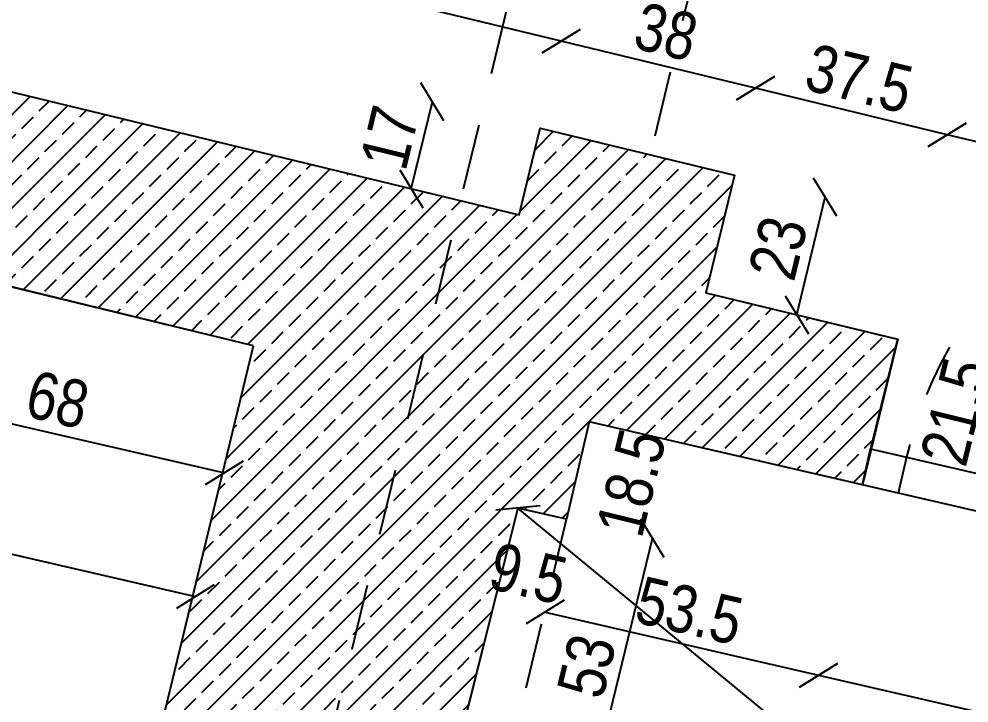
# Model space of a CAD drawing. Header units: metres. Extents: x 493 to 630, y -132 to -15.
# Drawn here: x 557.852 to 559.658, y -33.622 to -32.323 of the extents above; entities that cross this region are included whole.
import ezdxf
from ezdxf import colors
from ezdxf.entities.mleader import LeaderData, LeaderLine
from ezdxf.math import Vec2, Vec3

# ---------------------------------------------------------------- set-up
doc = ezdxf.new("R2010")
doc.units = ezdxf.units.M
doc.header["$MEASUREMENT"] = 0
doc.header["$PDMODE"] = 3
doc.linetypes.add('HIDDEN', pattern=[0.375, 0.25, -0.125])
doc.linetypes.add('HIDDEN2', pattern=[0.1875, 0.125, -0.0625])
for name, color, linetype in [('a_caramida', 2, 'Continuous'), ('a_cote_50', 9, 'Continuous'), ('a_grinzi', 253, 'HIDDEN'), ('a_pereti_hasuri', 253, 'Continuous'), ('a_punctat', 40, 'HIDDEN2'), ('a_tamplarie_usi', 6, 'Continuous')]:
    doc.layers.add(name, color=color, linetype=linetype)
doc.layers.add('a_suprafete', color=7, linetype='Continuous', plot=False)
doc.styles.get("Standard").update_dxf_attribs({"font": 'ARIALN.TTF'})
doc.dimstyles.new('50 cote', dxfattribs={"dimtxt": 0.09, "dimasz": 0.06, "dimexe": 0, "dimexo": 0, "dimgap": 0.018, "dimtad": 1, "dimdec": 1, "dimlfac": 100, "dimrnd": 0.5, "dimdsep": 46, "dimtxsty": 'Standard', "dimblk": 'OBLIQUE', "dimcen": 0.00045, "dimclrd": 256, "dimclrt": 4, "dimadec": 1, "dimazin": 0, "dimtfac": 1, "dimtdec": 1, "dimtix": 1, "dimtofl": 0, "dimtmove": 0, "dimatfit": 3, "dimldrblk": 'OBLIQUE', "dimfxl": 0, "dimtolj": 1, "dimtzin": 0, "dimarcsym": 0})

# ---------------------------------------------------------------- blocks, each defined once
blk = doc.blocks.new('_Oblique')
at = {"color": 0, "linetype": 'ByBlock', "lineweight": -2}
blk.add_line((-0.5, -0.5), (0.5, 0.5), dxfattribs=at)
blk = doc.blocks.new('*D872')
at = {"layer": 'a_cote_50', "lineweight": -2, "ltscale": 0.3}
blk.add_line((558.9304, -33.8246), (559.0559, -33.3097), dxfattribs=at)
at = {"layer": 'Defpoints', "color": 0, "ltscale": 0.3}
for p in [(558.7926, -33.2455), (559.0559, -33.3097), (558.6671, -33.7604)]:
    blk.add_point(p, dxfattribs=at)
at = {"layer": 'a_cote_50', "lineweight": -2, "ltscale": 0.3, "xscale": 0.06, "yscale": 0.06, "zscale": 0.06}
for p, rotation in [((559.0559, -33.3097), 76.29814746236086), ((558.9304, -33.8246), 256.2981474623609)]:
    blk.add_blockref('_Oblique', p, dxfattribs=dict(at, rotation=rotation))
at = {"layer": 'a_cote_50', "color": 4, "ltscale": 0.3, "insert": (558.931, -33.552), "char_height": 0.09, "attachment_point": 5, "rotation": 76.2981}
blk.add_mtext('\\A1;53', dxfattribs=at)
blk = doc.blocks.new('*D873')
at = {"layer": 'Defpoints', "color": 0, "ltscale": 0.3}
for p in [(558.9353, -33.0882), (559.1002, -33.1284), (558.7926, -33.2455)]:
    blk.add_point(p, dxfattribs=at)
at = {"layer": 'a_cote_50', "color": 4, "ltscale": 0.3, "insert": (559.0159, -33.2039), "char_height": 0.09, "attachment_point": 5, "rotation": 76.2981}
blk.add_mtext('\\A1;18.5', dxfattribs=at)
blk = doc.blocks.new('*D875')
at = {"layer": 'Defpoints', "color": 0, "ltscale": 0.3}
for p in [(558.8001, -33.252), (558.8926, -33.2733), (558.852, -33.4498)]:
    blk.add_point(p, dxfattribs=at)
at = {"layer": 'a_cote_50', "color": 4, "ltscale": 0.3, "insert": (558.82, -33.3768), "char_height": 0.09, "attachment_point": 5, "rotation": 347.0178}
blk.add_mtext('\\A1;9.5', dxfattribs=at)
blk = doc.blocks.new('*D876')
at = {"layer": 'a_cote_50', "lineweight": -2, "ltscale": 0.3}
blk.add_line((558.852, -33.4498), (559.3715, -33.5696), dxfattribs=at)
at = {"layer": 'Defpoints', "color": 0, "ltscale": 0.3}
for p in [(559.4549, -33.208), (558.8926, -33.2733), (559.3715, -33.5696)]:
    blk.add_point(p, dxfattribs=at)
at = {"layer": 'a_cote_50', "lineweight": -2, "ltscale": 0.3, "xscale": 0.06, "yscale": 0.06, "zscale": 0.06}
for p, rotation in [((558.852, -33.4498), 167.0178410859038), ((559.3715, -33.5696), 347.0178410859038)]:
    blk.add_blockref('_Oblique', p, dxfattribs=dict(at, rotation=rotation))
at = {"layer": 'a_cote_50', "color": 4, "ltscale": 0.3, "insert": (559.1261, -33.4474), "char_height": 0.09, "attachment_point": 5, "rotation": 347.0178}
blk.add_mtext('\\A1;53.5', dxfattribs=at)
blk = doc.blocks.new('*D877')
at = {"layer": 'a_cote_50', "lineweight": -2, "ltscale": 0.3}
blk.add_line((559.3715, -33.5696), (560.2681, -33.7763), dxfattribs=at)
at = {"layer": 'Defpoints', "color": 0, "ltscale": 0.3}
for p in [(559.4549, -33.208), (560.3514, -33.4147), (560.2681, -33.7763)]:
    blk.add_point(p, dxfattribs=at)
at = {"layer": 'a_cote_50', "lineweight": -2, "ltscale": 0.3, "xscale": 0.06, "yscale": 0.06, "zscale": 0.06}
for p, rotation in [((559.3715, -33.5696), 167.0178410859038), ((560.2681, -33.7763), 347.0178410859038)]:
    blk.add_blockref('_Oblique', p, dxfattribs=dict(at, rotation=rotation))
at = {"layer": 'a_cote_50', "color": 4, "ltscale": 0.3, "char_height": 0.09, "attachment_point": 5, "rotation": 347.0178}
for s, insert in [('\\A1;92', (559.8341, -33.6106)), ('\\A1;206', (559.8054, -33.7352))]:
    blk.add_mtext(s, dxfattribs=dict(at, insert=insert))
blk = doc.blocks.new('*D897')
at = {"layer": 'a_cote_50', "lineweight": -2, "ltscale": 0.3}
blk.add_line((566.8413, -39.8728), (558.8001, -33.252), dxfattribs=at)
at = {"layer": 'Defpoints', "color": 0, "ltscale": 0.3}
for p in [(558.8001, -33.252), (558.8001, -33.252), (566.8413, -39.8728)]:
    blk.add_point(p, dxfattribs=at)
at = {"layer": 'a_cote_50', "lineweight": -2, "ltscale": 0.3, "xscale": 0.06, "yscale": 0.06, "zscale": 0.06}
for p, rotation in [((558.8001, -33.252), 140.5333796663354), ((566.8413, -39.8728), 320.5333796663355)]:
    blk.add_blockref('_Oblique', p, dxfattribs=dict(at, rotation=rotation))
at = {"layer": 'a_cote_50', "color": 4, "ltscale": 0.3, "insert": (562.8613, -36.513), "char_height": 0.09, "attachment_point": 5, "rotation": 320.5334}
blk.add_mtext('\\A1;1041.5', dxfattribs=at)
blk = doc.blocks.new('*D907')
at = {"layer": 'a_cote_50', "lineweight": -2, "ltscale": 0.3}
blk.add_line((560.5102, -32.7595), (559.6161, -32.5428), dxfattribs=at)
at = {"layer": 'Defpoints', "color": 0, "ltscale": 0.3}
for p in [(559.6161, -32.5428), (559.522, -32.9312), (560.4161, -33.1479)]:
    blk.add_point(p, dxfattribs=at)
at = {"layer": 'a_cote_50', "lineweight": -2, "ltscale": 0.3, "xscale": 0.06, "yscale": 0.06, "zscale": 0.06}
for p, rotation in [((559.6161, -32.5428), 166.3770699062636), ((560.5102, -32.7595), 346.3770699062636)]:
    blk.add_blockref('_Oblique', p, dxfattribs=dict(at, rotation=rotation))
at = {"layer": 'a_cote_50', "color": 4, "ltscale": 0.3, "char_height": 0.09, "attachment_point": 5, "rotation": 346.3771}
for s, insert in [('\\A1;92', (560.0782, -32.589)), ('\\A1;206', (560.0481, -32.7133))]:
    blk.add_mtext(s, dxfattribs=dict(at, insert=insert))
blk = doc.blocks.new('*D908')
at = {"layer": 'a_cote_50', "lineweight": -2, "ltscale": 0.3}
blk.add_line((559.6161, -32.5428), (559.2516, -32.4545), dxfattribs=at)
at = {"layer": 'Defpoints', "color": 0, "ltscale": 0.3}
for p in [(559.2516, -32.4545), (559.1575, -32.8429), (559.522, -32.9312)]:
    blk.add_point(p, dxfattribs=at)
at = {"layer": 'a_cote_50', "lineweight": -2, "ltscale": 0.3, "xscale": 0.06, "yscale": 0.06, "zscale": 0.06}
for p, rotation in [((559.2516, -32.4545), 166.3770699062636), ((559.6161, -32.5428), 346.3770699062636)]:
    blk.add_blockref('_Oblique', p, dxfattribs=dict(at, rotation=rotation))
at = {"layer": 'a_cote_50', "color": 4, "ltscale": 0.3, "insert": (559.4489, -32.4365), "char_height": 0.09, "attachment_point": 5, "rotation": 346.3771}
blk.add_mtext('\\A1;37.5', dxfattribs=at)
blk = doc.blocks.new('*D909')
at = {"layer": 'a_cote_50', "lineweight": -2, "ltscale": 0.3}
blk.add_line((559.2516, -32.4545), (558.8823, -32.365), dxfattribs=at)
at = {"layer": 'Defpoints', "color": 0, "ltscale": 0.3}
for p in [(558.8823, -32.365), (558.8023, -32.6953), (559.1575, -32.8429)]:
    blk.add_point(p, dxfattribs=at)
at = {"layer": 'a_cote_50', "lineweight": -2, "ltscale": 0.3, "xscale": 0.06, "yscale": 0.06, "zscale": 0.06}
for p, rotation in [((558.8823, -32.365), 166.3770699062636), ((559.2516, -32.4545), 346.3770699062636)]:
    blk.add_blockref('_Oblique', p, dxfattribs=dict(at, rotation=rotation))
at = {"layer": 'a_cote_50', "color": 4, "ltscale": 0.3, "insert": (559.082, -32.3476), "char_height": 0.09, "attachment_point": 5, "rotation": 346.3771}
blk.add_mtext('\\A1;38', dxfattribs=at)
blk = doc.blocks.new('*D910')
at = {"layer": 'a_cote_50', "lineweight": -2, "ltscale": 0.3}
blk.add_line((558.8823, -32.365), (557.8018, -32.1032), dxfattribs=at)
at = {"layer": 'Defpoints', "color": 0, "ltscale": 0.3}
for p in [(557.8018, -32.1032), (557.7218, -32.4335), (558.8023, -32.6953)]:
    blk.add_point(p, dxfattribs=at)
at = {"layer": 'a_cote_50', "lineweight": -2, "ltscale": 0.3, "xscale": 0.06, "yscale": 0.06, "zscale": 0.06}
for p, rotation in [((557.8018, -32.1032), 166.3770699062636), ((558.8823, -32.365), 346.3770699062636)]:
    blk.add_blockref('_Oblique', p, dxfattribs=dict(at, rotation=rotation))
at = {"layer": 'a_cote_50', "color": 4, "ltscale": 0.3, "insert": (558.357, -32.1727), "char_height": 0.09, "attachment_point": 5, "rotation": 346.3771}
blk.add_mtext('\\A1;111', dxfattribs=at)
blk = doc.blocks.new('*D920')
at = {"layer": 'a_cote_50', "lineweight": -2, "ltscale": 0.3}
blk.add_line((558.5975, -32.6457), (558.6375, -32.4805), dxfattribs=at)
at = {"layer": 'Defpoints', "color": 0, "ltscale": 0.3}
for p in [(558.6375, -32.4805), (558.8423, -32.5301), (558.8023, -32.6953)]:
    blk.add_point(p, dxfattribs=at)
at = {"layer": 'a_cote_50', "lineweight": -2, "ltscale": 0.3, "xscale": 0.06, "yscale": 0.06, "zscale": 0.06}
for p, rotation in [((558.6375, -32.4805), 76.37706990623519), ((558.5975, -32.6457), 256.3770699062352)]:
    blk.add_blockref('_Oblique', p, dxfattribs=dict(at, rotation=rotation))
at = {"layer": 'a_cote_50', "color": 4, "ltscale": 0.3, "insert": (558.5561, -32.5482), "char_height": 0.09, "attachment_point": 5, "rotation": 76.3771}
blk.add_mtext('\\A1;17', dxfattribs=at)
blk = doc.blocks.new('*D922')
at = {"layer": 'Defpoints', "color": 0, "ltscale": 0.3}
for p in [(559.522, -32.9312), (559.7197, -32.9799), (559.4706, -33.1398)]:
    blk.add_point(p, dxfattribs=at)
at = {"layer": 'a_cote_50', "color": 4, "ltscale": 0.3, "insert": (559.6319, -33.0689), "char_height": 0.09, "attachment_point": 5, "rotation": 76.1694}
blk.add_mtext('\\A1;21.5', dxfattribs=at)
blk = doc.blocks.new('*D923')
at = {"layer": 'a_cote_50', "lineweight": -2, "ltscale": 0.3}
blk.add_line((559.3301, -32.885), (559.3842, -32.6615), dxfattribs=at)
at = {"layer": 'Defpoints', "color": 0, "ltscale": 0.3}
for p in [(559.2116, -32.6196), (559.3842, -32.6615), (559.1574, -32.8431)]:
    blk.add_point(p, dxfattribs=at)
at = {"layer": 'a_cote_50', "lineweight": -2, "ltscale": 0.3, "xscale": 0.06, "yscale": 0.06, "zscale": 0.06}
for p, rotation in [((559.3842, -32.6615), 76.37706990623933), ((559.3301, -32.885), 256.3770699062393)]:
    blk.add_blockref('_Oblique', p, dxfattribs=dict(at, rotation=rotation))
at = {"layer": 'a_cote_50', "color": 4, "ltscale": 0.3, "insert": (559.295, -32.7582), "char_height": 0.09, "attachment_point": 5, "rotation": 76.3771}
blk.add_mtext('\\A1;23', dxfattribs=at)
blk = doc.blocks.new('*D970')
at = {"layer": 'a_cote_50', "lineweight": -2, "ltscale": 0.3}
blk.add_line((550.6039, -31.6808), (558.1876, -33.42), dxfattribs=at)
at = {"layer": 'Defpoints', "color": 0, "ltscale": 0.3}
for p in [(550.6964, -31.2775), (558.2801, -33.0168), (558.1876, -33.42)]:
    blk.add_point(p, dxfattribs=at)
at = {"layer": 'a_cote_50', "lineweight": -2, "ltscale": 0.3, "xscale": 0.06, "yscale": 0.06, "zscale": 0.06}
for p, rotation in [((550.6039, -31.6808), 167.0830670438115), ((558.1876, -33.42), 347.0830670438115)]:
    blk.add_blockref('_Oblique', p, dxfattribs=dict(at, rotation=rotation))
at = {"layer": 'a_cote_50', "color": 4, "ltscale": 0.3, "insert": (554.4101, -32.4881), "char_height": 0.09, "attachment_point": 5, "rotation": 347.0831}
blk.add_mtext('\\A1;778', dxfattribs=at)
blk = doc.blocks.new('*D1008')
at = {"layer": 'a_cote_50', "lineweight": -2, "ltscale": 0.3}
blk.add_line((557.5797, -33.0327), (558.2424, -33.1849), dxfattribs=at)
at = {"layer": 'Defpoints', "color": 0, "ltscale": 0.3}
for p in [(557.6372, -32.7827), (558.2977, -32.944), (558.2424, -33.1849)]:
    blk.add_point(p, dxfattribs=at)
at = {"layer": 'a_cote_50', "lineweight": -2, "ltscale": 0.3, "xscale": 0.06, "yscale": 0.06, "zscale": 0.06}
for p, rotation in [((557.5797, -33.0327), 167.0611083364745), ((558.2424, -33.1849), 347.0611083364745)]:
    blk.add_blockref('_Oblique', p, dxfattribs=dict(at, rotation=rotation))
at = {"layer": 'a_cote_50', "color": 4, "ltscale": 0.3, "insert": (557.9254, -33.0465), "char_height": 0.09, "attachment_point": 5, "rotation": 347.0611}
blk.add_mtext('\\A1;68', dxfattribs=at)

msp = doc.modelspace()

# ---------------------------------------------------------------- hatches: boundary and pattern name
at = {"layer": 'a_pereti_hasuri', "ltscale": 0.3}
h = msp.add_hatch(dxfattribs=at)
h.set_pattern_fill('ANSI33', color=256, scale=0.25, style=0)
h.set_pattern_definition([(45, (-4876.954644, 8292.469365), (-0.04419417382, 0.04419417382), []), (45, (-4876.91045, 8292.469365), (-0.04419417382, 0.04419417382), [0.03125, -0.015625])])
h.paths.add_polyline_path([(558.2977, -32.944), (557.6371, -32.7828), (557.7218, -32.4335), (558.8023, -32.6953), (558.8423, -32.5301), (559.2116, -32.6196), (559.1574, -32.8431), (559.522, -32.9312), (559.4549, -33.208), (558.9353, -33.0882), (558.8926, -33.2733), (558.8001, -33.252), (558.6715, -33.7656), (558.1287, -33.6415)])

# ---------------------------------------------------------------- linework, layer by layer
at = {"layer": 'a_caramida', "ltscale": 0.3}
msp.add_lwpolyline([(558.2977, -32.944), (557.6371, -32.7828), (557.7218, -32.4335), (558.8023, -32.6953), (558.8423, -32.5301), (559.2116, -32.6196), (559.1574, -32.8431), (559.522, -32.9312), (559.4549, -33.208), (558.9353, -33.0882), (558.8926, -33.2733), (558.8001, -33.252), (558.6715, -33.7656), (558.1287, -33.6415)], close=True, dxfattribs=at)
at = {"layer": 'a_grinzi', "ltscale": 0.5}
for points in [[(556.6831, -40.9548), (560.0214, -27.18)], [(559.0608, -32.5447), (560.3421, -27.2577)], [(557.1917, -40.3766), (558.8926, -33.2733)]]:
    msp.add_lwpolyline(points, dxfattribs=at)
at = {"layer": 'a_punctat', "ltscale": 0.5}
msp.add_lwpolyline([(560.2989, -33.3308), (560.4742, -32.5707, 0.414214), (559.5388, -33.1555)], format="xyb", dxfattribs=at)
at = {"layer": 'a_suprafete', "ltscale": 0.3}
msp.add_lwpolyline([(551.202, -30.8791), (554.7882, -31.7483), (554.8341, -31.5587), (555.2909, -31.6694), (555.245, -31.859), (556.678, -32.2063), (556.6055, -32.5037), (557.6461, -32.7437), (557.7218, -32.4335), (558.8023, -32.6953), (558.8423, -32.5301), (559.2116, -32.6196), (559.1574, -32.8431), (559.5219, -32.9315), (559.4706, -33.1398), (560.3671, -33.3465), (560.4161, -33.1479), (562.3063, -33.6063)], dxfattribs=at)
for points in [[(558.2977, -32.944), (557.6369, -32.7839), (556.5962, -32.5439), (550.7171, -31.192), (550.2524, -33.1095), (550.3448, -33.1319), (550.2913, -33.3524), (554.1836, -34.2957), (556.1297, -34.7571), (557.7625, -35.1528), (557.9168, -34.5159), (558.3357, -34.6174), (558.5379, -33.7353), (558.1287, -33.6415)], [(558.8001, -33.252), (558.6716, -33.7654), (558.6061, -33.751), (558.4036, -34.6339), (558.4595, -34.6474), (558.3294, -35.1772), (558.4166, -35.1997), (558.2887, -35.7337), (558.2395, -35.7219), (557.1562, -40.3779), (560.6133, -40.2578), (560.7238, -39.8734), (561.2713, -39.8645), (561.205, -40.1682), (566.8257, -40.042), (566.8413, -39.8728), (567.13, -39.8993), (567.5737, -35.0797), (563.8416, -34.2196), (563.8258, -34.2878), (562.2569, -33.9263), (562.2728, -33.8578), (558.9353, -33.0882), (558.8926, -33.2733)]]:
    msp.add_lwpolyline(points, close=True, dxfattribs=at)
at = {"layer": 'a_tamplarie_usi', "ltscale": 0.3}
msp.add_lwpolyline([(559.5388, -33.1555), (559.5231, -33.2237), (559.4549, -33.208), (559.4706, -33.1398)], close=True, dxfattribs=at)

# ---------------------------------------------------------------- dimensions: what is measured, and where the dimension line sits
at = {"layer": 'a_cote_50', "ltscale": 0.3}
for p1, p2, distance, picture, middle in [((550.6964, -31.2775), (558.2801, -33.0168), -0.4137, '*D970', (554.4101, -32.4881)), ((558.8023, -32.6953), (558.8423, -32.5301), 0.2107, '*D920', (558.5561, -32.5482)), ((559.1574, -32.8431), (559.2116, -32.6196), -0.1776, '*D923', (559.295, -32.7582)), ((559.4706, -33.1398), (559.522, -32.9312), -0.2037, '*D922', (559.6319, -33.0689)), ((558.8001, -33.252), (558.8926, -33.2733), -0.1811, '*D875', (558.82, -33.3768))]:
    dim = msp.add_aligned_dim(p1=p1, p2=p2, distance=distance, dimstyle='50 cote', dxfattribs=at)
    dim.commit()
    dim.dimension.update_dxf_attribs({"geometry": picture, "text_midpoint": middle})
for base, p1, p2, angle, picture, middle in [((557.8018, -32.1032), (558.8023, -32.6953), (557.7218, -32.4335), 346.3771, '*D910', (558.357, -32.1727)), ((558.8823, -32.365), (559.1575, -32.8429), (558.8023, -32.6953), 346.3771, '*D909', (559.082, -32.3476)), ((559.2516, -32.4545), (559.522, -32.9312), (559.1575, -32.8429), 346.3771, '*D908', (559.4489, -32.4365)), ((558.2424, -33.1849), (557.6372, -32.7827), (558.2977, -32.944), 167.0611, '*D1008', (557.9254, -33.0465)), ((559.1002, -33.1284), (558.7926, -33.2455), (558.9353, -33.0882), 256.2981, '*D873', (559.0159, -33.2039)), ((559.3715, -33.5696), (558.8926, -33.2733), (559.4549, -33.208), 167.0178, '*D876', (559.1261, -33.4474)), ((559.0559, -33.3097), (558.6671, -33.7604), (558.7926, -33.2455), 256.2981, '*D872', (558.931, -33.552))]:
    dim = msp.add_linear_dim(base=base, p1=p1, p2=p2, angle=angle, dimstyle='50 cote', override={"dimtmove": 1}, dxfattribs=at)
    dim.commit()
    dim.dimension.update_dxf_attribs({"geometry": picture, "text_midpoint": middle})
for base, p1, p2, angle, picture, middle in [((559.6161, -32.5428), (560.4161, -33.1479), (559.522, -32.9312), 346.3771, '*D907', (560.0631, -32.6512)), ((560.2681, -33.7763), (559.4549, -33.208), (560.3514, -33.4147), 167.0178, '*D877', (559.8198, -33.6729))]:
    dim = msp.add_linear_dim(base=base, p1=p1, p2=p2, angle=angle, text='<>\\X206', dimstyle='50 cote', override={"dimtmove": 1}, dxfattribs=at)
    dim.commit()
    dim.dimension.update_dxf_attribs({"geometry": picture, "text_midpoint": middle})
dim = msp.add_aligned_dim(p1=(566.8413, -39.8728), p2=(558.8001, -33.252), distance=0, dimstyle='50 cote', override={"dimfxl": 10}, dxfattribs=at)
dim.commit()
dim.dimension.update_dxf_attribs({"geometry": '*D897', "text_midpoint": (562.8613, -36.513)})

# ---------------------------------------------------------------- leaders
ml = msp.add_multileader_mtext('Standard')
ml.set_content('tamplarie PVC alb', color=256)
ml.set_leader_properties()
ml.build(insert=Vec2(0, 0))
ml.multileader.update_dxf_attribs({"text_left_attachment_type": 6, "text_right_attachment_type": 6, "dogleg_length": 0.1, "arrow_head_size": 0})
ctx = ml.context
ctx.base_point, ctx.char_height, ctx.arrow_head_size, ctx.landing_gap_size, ctx.plane_origin = Vec3(559.2969, -32.2684), 0.1, 0, 0.01, Vec3(560.133, -33.2287)
ctx.left_attachment, ctx.right_attachment, ctx.text_align_type = 6, 6, 2
notes = []
notes.append((ctx, [(1, (1, 1, 0), (560.333, -32.2684), (-1, 0), 0.1, [(0, [(560.333, -33.3387)], 0, [])])]))
ctx.mtext.insert, ctx.mtext.alignment, ctx.mtext.flow_direction = Vec3(560.223, -32.1407), 3, 5
for ctx, leaders in notes:
    for number, flags, end, landing, length, lines in leaders:
        leader = LeaderData()
        leader.index, (leader.has_last_leader_line, leader.has_dogleg_vector, leader.attachment_direction) = number, flags
        leader.last_leader_point, leader.dogleg_vector, leader.dogleg_length = Vec3(end), Vec3(landing), length
        for number, points, colour, breaks in lines:
            line = LeaderLine()
            line.index, line.vertices, line.color, line.breaks = number, Vec3.list(points), colors.encode_raw_color(colour), breaks
            leader.lines.append(line)
        ctx.leaders.append(leader)

doc.saveas('drawing.dxf')
